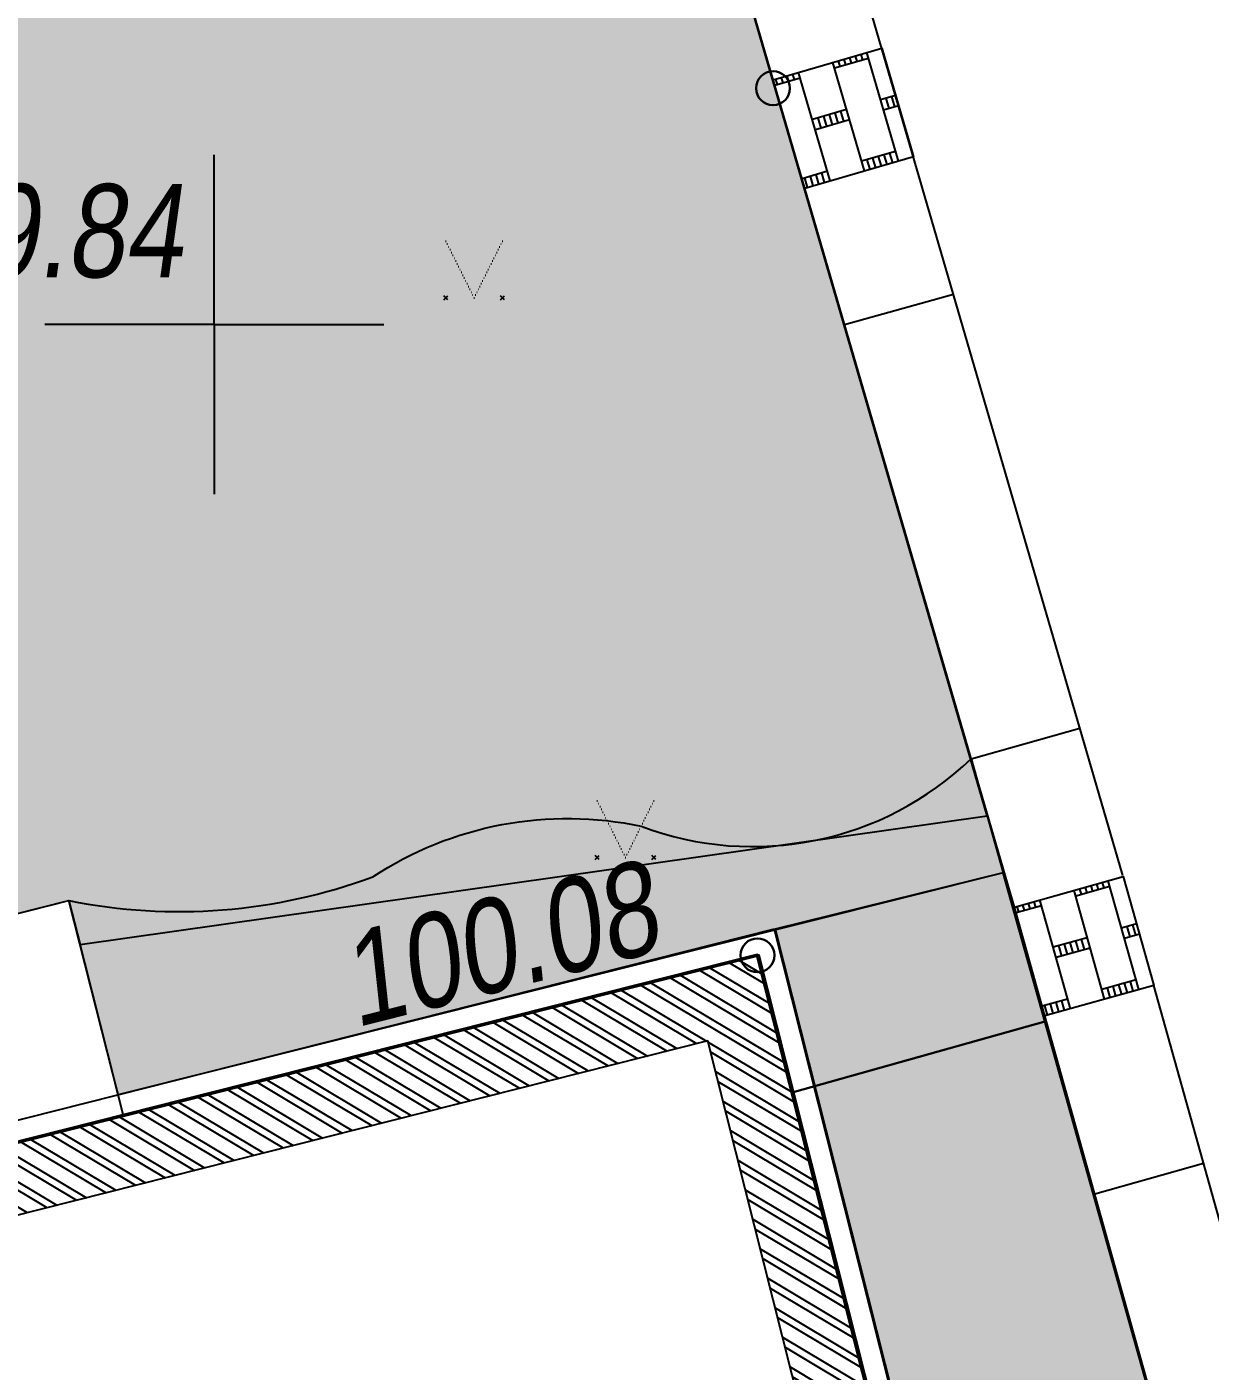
# Model space of a CAD drawing. Header units: millimetres. Extents: x 97194 to 152491, y 18573 to 58496.
# Drawn here: x 143459 to 147646, y 40322 to 45079 of the extents above; entities that cross this region are included whole.
import ezdxf

# ---------------------------------------------------------------- set-up
doc = ezdxf.new("R2010")
doc.units = ezdxf.units.MM
for name, color, linetype in [('dwgmodels.com', 7, 'Continuous'), ('floor hatch', 252, 'Continuous'), ('net', 66, 'Continuous'), ('txt2', 7, 'Continuous'), ('wall', 5, 'Continuous')]:
    doc.layers.add(name, color=color, linetype=linetype)
doc.styles.get("Standard").update_dxf_attribs({"font": 'arial.ttf'})
doc.linetypes.add('Забор металлический', pattern='A,4,[133,ltypeshp.shx,S=0.3,R=0,X=0,Y=0],4', length=8)

# ---------------------------------------------------------------- blocks, each defined once
blk = doc.blocks.new('KREST')
for points in [[(0, 0), (0, 3)], [(0, 0), (-3, 3.673819061467131e-16)], [(0, 0), (3, 0)], [(0, 0), (-5.510728592200698e-16, -3)]]:
    blk.add_lwpolyline(points)
blk = doc.blocks.new('Setka')
blk.add_blockref('KREST', (0, 0))
blk = doc.blocks.new('gazon')
at = {"layer": 'dwgmodels.com'}
for p, q in [((-0.254999999996361, 0.5), (-0.249999999996362, 0.5)), ((0.245000000003639, 0.5), (0.250000000003638, 0.5)), ((-0.2424999999992714, 0.4750000000058208), (-0.2374999999992724, 0.4750000000058208)), ((-0.2300000000058198, 0.4500000000116415), (-0.2250000000058208, 0.4500000000116415)), ((-0.2175000000123681, 0.4250000000029104), (-0.2125000000123691, 0.4250000000029104)), ((-0.2050000000043646, 0.4000000000087311), (-0.2000000000043656, 0.4000000000087311)), ((-0.192500000003637, 0.375), (-0.187500000003638, 0.375)), ((0.182499999996363, 0.375), (0.187499999996362, 0.375)), ((0.194999999995634, 0.4000000000087311), (0.199999999995633, 0.4000000000087311)), ((0.2074999999876326, 0.4250000000029104), (0.2124999999876316, 0.4250000000029104)), ((0.2199999999941795, 0.4500000000116415), (0.2249999999941785, 0.4500000000116415)), ((0.2325000000007265, 0.4750000000058208), (0.2375000000007255, 0.4750000000058208)), ((-0.1800000000029094, 0.3500000000058208), (-0.1750000000029104, 0.3500000000058208)), ((-0.1675000000058198, 0.3250000000116415), (-0.1625000000058208, 0.3250000000116415)), ((-0.1550000000087302, 0.3000000000029104), (-0.1500000000087311, 0.3000000000029104)), ((-0.1425000000043646, 0.2750000000087311), (-0.1375000000043656, 0.2750000000087311)), ((-0.129999999999999, 0.25), (-0.125, 0.25)), ((0.120000000000001, 0.25), (0.125, 0.25)), ((0.132499999995634, 0.2750000000087311), (0.137499999995633, 0.2750000000087311)), ((0.1449999999912706, 0.3000000000029104), (0.1499999999912696, 0.3000000000029104)), ((0.1574999999941795, 0.3250000000116415), (0.1624999999941785, 0.3250000000116415)), ((0.1699999999970885, 0.3500000000058208), (0.1749999999970875, 0.3500000000058208)), ((-0.1175000000029094, 0.2250000000058208), (-0.1125000000029104, 0.2250000000058208)), ((-0.1050000000021818, 0.2000000000116415), (-0.1000000000021828, 0.2000000000116415)), ((-0.09250000001236813, 0.1750000000029104), (-0.08750000001236913, 0.1750000000029104)), ((-0.08000000000800256, 0.1500000000087311), (-0.07500000000800355, 0.1500000000087311)), ((-0.06750000000363698, 0.125), (-0.06250000000363798, 0.125)), ((0.05749999999636302, 0.125), (0.06249999999636202, 0.125)), ((0.06999999999199602, 0.1500000000087311), (0.07499999999199503, 0.1500000000087311)), ((0.08249999998763258, 0.1750000000029104), (0.08749999998763158, 0.1750000000029104)), ((0.0949999999978175, 0.2000000000116415), (0.0999999999978165, 0.2000000000116415)), ((0.1074999999970885, 0.2250000000058208), (0.1124999999970875, 0.2250000000058208)), ((-0.2348276947431387, -0.01769587739997114), (-0.2701830338024678, 0.01765946165935617)), ((-0.2701830347386931, -0.01769587739556222), (-0.234827695679364, 0.01765946166376509)), ((-0.05500000000290939, 0.1000000000058208), (-0.05000000000291038, 0.1000000000058208)), ((-0.04250000000581977, 0.07500000001164153), (-0.03750000000582077, 0.07500000001164153)), ((-0.03000000000873015, 0.05000000000291038), (-0.02500000000873115, 0.05000000000291038)), ((-0.01750000000436458, 0.02500000000873115), (-0.01250000000436557, 0.02500000000873115)), ((-0.004999999999999005, 0), (0, 0)), ((0.007499999995633999, 0.02500000000873115), (0.012499999995633, 0.02500000000873115)), ((0.01999999999127056, 0.05000000000291038), (0.02499999999126956, 0.05000000000291038)), ((0.03249999999417952, 0.07500000001164153), (0.03749999999417852, 0.07500000001164153)), ((0.04499999999708848, 0.1000000000058208), (0.04999999999708749, 0.1000000000058208)), ((0.265172305260279, -0.0176958774033853), (0.2298169662009499, 0.01765946165594201)), ((0.2298169652650159, -0.01769587739185496), (0.265172304324345, 0.01765946166747234))]:
    blk.add_line(p, q, dxfattribs=at)

msp = doc.modelspace()

# ---------------------------------------------------------------- hatches: boundary and pattern name
at = {"layer": 'dwgmodels.com'}
h = msp.add_hatch(dxfattribs=at)
h.set_pattern_fill('BRSTONE', color=256, scale=15, angle=106.2538333333333, style=0)
h.set_pattern_definition([(106.2538333333333, (-895037.6820657314, -958854.4299351766), (-120.7047140347876, -35.19097767582114), []), (196.2538333333333, (-895133.6574593929, -958525.2352605362), (-67.38505088960405, -218.0769080315599), [125.73, -125.73]), (196.2538333333333, (-895122.9935267637, -958561.8124466074), (-67.38505088960405, -218.0769080315599), [125.73, -125.73]), (106.2538333333333, (-895153.774911732, -958531.1004234822), (-174.0243771799712, 147.6949526799177), [-342.8999999999997, 38.09999999999997]), (106.2538333333333, (-895173.892364071, -958536.9655864282), (-174.0243771799712, 147.6949526799177), [-342.8999999999997, 38.09999999999997]), (106.2538333333333, (-895194.0098164103, -958542.8307493741), (-174.0243771799712, 147.6949526799177), [-342.8999999999997, 38.09999999999997]), (106.2538333333333, (-895214.1272687493, -958548.6959123202), (-174.0243771799712, 147.6949526799177), [-342.8999999999997, 38.09999999999997]), (106.2538333333333, (-895234.2447210886, -958554.5610752661), (-174.0243771799712, 147.6949526799177), [-342.8999999999997, 38.09999999999997])])
h.paths.add_polyline_path([(146100.2641579149, 44891.53166920267), (146484.2766102441, 45003.48896667076), (146596.2339077122, 44619.47651434172), (146212.2214553829, 44507.51921687351)])
at = {"layer": 'dwgmodels.com', "true_color": 0x98830b}
h = msp.add_hatch(color=44, dxfattribs=at)
edge = h.paths.add_edge_path()
edge.add_line((146800.6220808152, 42489.31073708556), (146913.9711051346, 42085.58663483074))
edge.add_line((146913.9711051346, 42085.58663483075), (143782.0033084166, 41299.65071279576))
edge.add_line((143782.0033084166, 41299.65071279576), (143608.3019673872, 41987.51448057127))
edge.add_arc((143998.4444392964, 43912.75826780483), 1964.376437618013, 258.5443820320701, 290.4010489592962)
edge.add_arc((145372.4673163943, 41023.17640692119), 1254.697845351569, 77.98695271315921, 123.3221142393065, ccw=False)
edge.add_arc((146027.9069961103, 43294.07916482649), 1115.679534821337, 249.3038860997224, 313.8359506942331)
at = {"layer": 'dwgmodels.com', "true_color": 0xfde9ba}
msp.add_hatch(color=254, dxfattribs=at).paths.add_polyline_path([(148347.5717101863, 33015.33172919316), (149384.2912255092, 33291.00060894858), (146913.9711051346, 42085.58663483075), (146107.2809494131, 41886.81690108037)])
at = {"layer": 'dwgmodels.com'}
h = msp.add_hatch(dxfattribs=at)
h.set_pattern_fill('BRSTONE', color=256, scale=15, angle=105.6549968794309, style=0)
h.set_pattern_definition([(105.6549968794309, (-904618.0494207812, -950845.3171509327), (-121.0659190746476, -33.92751300362122), []), (195.6549968794309, (-904710.5790017003, -950515.1373716382), (-69.66059634188811, -217.3607237227842), [125.7299999999999, -125.7299999999999]), (195.6549968794309, (-904700.2979371536, -950551.8240137821), (-69.66059634188811, -217.3607237227842), [125.7299999999999, -125.7299999999999]), (105.6549968794309, (-904730.7566548793, -950520.7919571388), (-172.471241807407, 149.5056977155417), [-342.8999999999998, 38.09999999999998]), (105.6549968794309, (-904750.9343080583, -950526.4465426394), (-172.471241807407, 149.5056977155417), [-342.8999999999998, 38.09999999999998]), (105.6549968794309, (-904771.1119612376, -950532.10112814), (-172.471241807407, 149.5056977155417), [-342.8999999999998, 38.09999999999998]), (105.6549968794309, (-904791.2896144167, -950537.7557136406), (-172.471241807407, 149.5056977155417), [-342.8999999999998, 38.09999999999998]), (105.6549968794309, (-904811.4672675957, -950543.4102991412), (-172.471241807407, 149.5056977155417), [-342.8999999999998, 38.09999999999998])])
h.paths.add_polyline_path([(146953.6600909424, 41964.39183588204), (147338.8216883866, 42072.32952093397), (147446.7593734386, 41687.16792348999), (147061.5977759945, 41579.23023843759)])
at = {"layer": 'floor hatch', "true_color": 0xcef77e}
h = msp.add_hatch(color=71, dxfattribs=at)
edge = h.paths.add_edge_path()
edge.add_arc((87809.24079412872, -11501.27476591622), 76903.02865209352, 43.95532345791207, 52.673719977665314, ccw=False)
edge.add_line((143170.2886798417, 41876.90610286681), (143608.301967387, 41987.5144805712))
edge.add_line((143608.301967387, 41987.5144805712), (143647.5526389632, 41832.08036199689))
edge.add_line((143647.5526389632, 41832.08036199689), (146857.2965929749, 42287.44868595815))
edge.add_line((146857.2965929749, 42287.44868595815), (143679.1876001709, 53195.80095081491))
edge.add_line((143679.1876001709, 53195.80095081491), (143567.2303027023, 53579.81340314395))
edge.add_line((143567.2303027023, 53579.81340314395), (142941.3005490856, 55172.43806755595))
edge.add_line((142941.3005490856, 55172.43806755595), (138836.3074173256, 55467.62141077436))
edge.add_line((138836.3074173256, 55467.62141077436), (138757.6382032592, 55273.66345728998))
edge.add_arc((124248.3471569591, 61948.35480164472), 15970.94334122591, 309.65136819890074, 335.2962091721872, ccw=False)
at = {"layer": 'wall'}
h = msp.add_hatch(dxfattribs=at)
h.set_pattern_fill('ANSI32', color=4, scale=7.999999999999999, angle=-75.82778998125396, style=0)
h.set_pattern_definition([(329.1722100187461, (-16179.90279377895, 109620.7536382014), (39.04940803908602, 65.43381183911697), []), (329.1722100187461, (-16171.10798871345, 109585.9258831985), (39.04940803908602, 65.43381183911697), [])])
h.paths.add_polyline_path([(143116.7890009249, 41054.31453880236), (146049.7207557891, 41794.9469181306), (146735.2647763242, 39080.16711197579), (142469.1822237945, 38002.88365113469), (141783.6382032592, 40717.66345728998), (142331.4419855728, 40855.99644714753), (142392.6512731205, 40613.60539302696), (142087.238544928, 40536.48169071675), (142650.3639903677, 38306.4839928035), (146431.6644346554, 39261.348878549), (145868.5389892157, 41491.34657646225), (143177.9982884726, 40811.92348468179)])

# ---------------------------------------------------------------- linework, layer by layer
at = {"layer": 'dwgmodels.com', "color": 3, "elevation": 99651}
msp.add_lwpolyline([(134439.6382032592, 49651.66345728998, -0.03805954201608484), (143170.2886798417, 41876.90610286681), (143608.301967387, 41987.5144805712), (143647.5526389632, 41832.08036199689), (146857.2965929749, 42287.44868595815), (146857.2965929749, 42287.44868595815), (146857.2965929749, 42287.44868595815), (143679.1876001709, 53195.80095081491), (143567.2303027023, 53579.81340314395), (142941.3005490856, 55172.43806755595), (138836.3074173256, 55467.62141077436), (138757.6382032592, 55273.66345728998, -0.1123660937541298), (134439.6382032571, 49651.66345729138, -1.517844403658201)], format="xyb", dxfattribs=at)
at = {"layer": 'dwgmodels.com', "elevation": 99959}
for points in [[(147337.6725432716, 42076.34913335001), (144902.8797835096, 50427.66485581599), (143951.2427550317, 53691.77070061251)], [(146953.6600909427, 41964.39183588215), (144518.8673311805, 50315.70755834813), (143567.2303027028, 53579.81340314407)], [(146352.792890943, 44025.36054640118), (146737.9754624495, 44133.30434635706)], [(146800.6220808153, 42489.31073708559), (147185.8046523216, 42597.25453704147)], [(148134.8621156434, 39231.76273978403), (147446.7593734386, 41687.16792348999)], [(147749.7005181995, 39123.82505473221), (147061.5977759947, 41579.23023843806)], [(147237.8828815073, 40950.17975609441), (147623.0444789513, 41058.11744114599)]]:
    msp.add_lwpolyline(points, dxfattribs=at)
at = {"layer": 'dwgmodels.com'}
for points, elevation in [([(146100.2641579152, 44891.53166920232), (146484.2766102441, 45003.48896667076), (146596.2339077124, 44619.47651434183), (146212.2214553834, 44507.51921687328)], 99959.00000000001), ([(146953.6600909427, 41964.39183588215), (147338.8216883864, 42072.32952093397), (147446.7593734386, 41687.16792348999), (147061.5977759942, 41579.23023843771)], 99959)]:
    msp.add_lwpolyline(points, close=True, dxfattribs=dict(at, elevation=elevation))
at = {"layer": 'dwgmodels.com', "color": 1, "elevation": 99651}
msp.add_lwpolyline([(146800.6220808152, 42489.31073708556), (146913.9711051346, 42085.58663483075), (143782.0033084166, 41299.65071279576), (143608.3019673873, 41987.51448057126, 0.1399031292612203), (144683.2048635982, 42071.59614838708, -0.2004330910931273), (145633.6131339361, 42250.3966581843, 0.2892595199204068), (146800.6220808152, 42489.31073708556, 0.3134083549387295), (146800.6220808152, 42489.31073708556, -4.548882748892153)], format="xyb", dxfattribs=at)
at = {"layer": 'dwgmodels.com', "color": 1}
msp.add_lwpolyline([(148347.5717101863, 33015.33172919316), (148347.5717101863, 33015.33172919316), (149384.2912255092, 33291.00060894858), (146913.9711051346, 42085.58663483075), (146107.2809494131, 41886.81690108037), (148347.5717101863, 33015.33172919316)], dxfattribs=at)
at = {"layer": 'dwgmodels.com'}
msp.add_lwpolyline([(142339.7023305559, 40858.08237326535), (142147.6382032594, 41618.66345728998), (143608.301967387, 41987.5144805712), (143800.3660946837, 41226.93339654669)], dxfattribs=at)
at = {"layer": 'dwgmodels.com', "lineweight": 50}
msp.add_lwpolyline([(146761.3976371527, 38955.26945373899), (142500.3976371537, 37879.26945373841), (141783.6382032592, 40717.66345728998), (146044.6382032592, 41793.66345728998)], close=True, dxfattribs=at)
at = {"layer": 'dwgmodels.com', "linetype": 'Забор металлический', "lineweight": 30, "ltscale": 0.8, "flags": 128}
msp.add_lwpolyline([(146167.0567783518, 41308.88134904724), (147066.7068212275, 41560.99927468953)], dxfattribs=at)
at = {"layer": 'txt2', "lineweight": 30}
for centre in [(146099.6382032594, 44861.66345728998, 99971), (146044.6382032592, 41793.66345728998, 100082)]:
    msp.add_circle(centre, 59.99999880000001, dxfattribs=at)
at = {"layer": 'wall'}
msp.add_line((146104.0752857609, 41886.02702063169), (143098.4262146604, 41127.03185503909), dxfattribs=at)
msp.add_lwpolyline([(146104.0752857609, 41886.02702063169), (146820.22395007, 39050.05168741592)], dxfattribs=at)
at = {"layer": 'wall', "color": 0}
msp.add_lwpolyline([(143116.7890009249, 41054.31453880236), (146049.7207557891, 41794.9469181306), (146735.2647763242, 39080.16711197579), (142469.1822237945, 38002.88365113469), (141783.6382032592, 40717.66345728998), (142331.4419855728, 40855.99644714753), (142392.6512731205, 40613.60539302696), (142087.238544928, 40536.48169071675), (142650.3639903677, 38306.4839928035), (146431.6644346554, 39261.348878549), (145868.5389892157, 41491.34657646225), (143177.9982884726, 40811.92348468179), (143116.7890009249, 41054.31453880236)], dxfattribs=at)

# ---------------------------------------------------------------- block references
at = {"layer": 'dwgmodels.com', "xscale": 400, "yscale": 400, "zscale": 400}
for p in [(145043.0015558646, 44120.6223842238), (145578.6131339378, 42140.39665818081)]:
    msp.add_blockref('gazon', p, dxfattribs=at)
at = {"layer": 'net', "xscale": 200, "yscale": 200, "zscale": 200}
msp.add_blockref('Setka', (144122.6382032592, 44025.66345728998), dxfattribs=at)

# ---------------------------------------------------------------- texts
at = {"layer": 'txt2', "oblique": 8, "width": 0.8}
msp.add_text('99.84', height=330, dxfattribs=at).set_placement((143085.6382032592, 44192.66345728986))
msp.add_text('100.08', height=330, rotation=14.17221001838313, dxfattribs=at).set_placement((144622.0791904835, 41537.31653037952))

doc.saveas('drawing.dxf')
